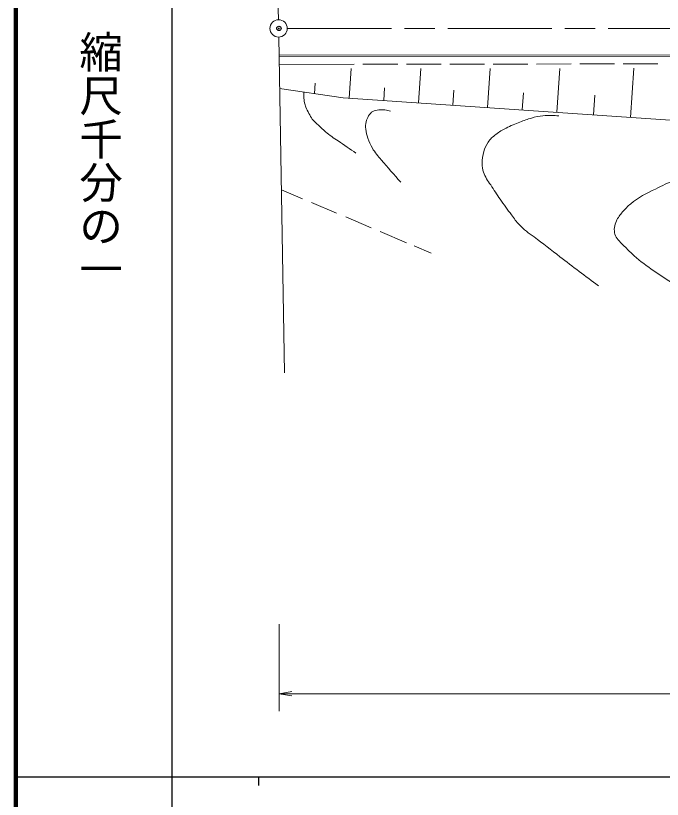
# Model space of a CAD drawing. Units: millimetres, scale not verified. Extents: x 40000 to 680000, y 20000 to 380000.
# Drawn here: x 40000 to 114526, y 202409 to 292693 of the extents above; entities that cross this region are included whole.
import ezdxf
from ezdxf.enums import TextEntityAlignment as Align

# ---------------------------------------------------------------- set-up
doc = ezdxf.new("R2010")
doc.units = ezdxf.units.MM
doc.header["$LTSCALE"] = 1000
doc.header["$PDMODE"] = 32
doc.header["$PDSIZE"] = 500
doc.linetypes.add('CHAIN', pattern=[18.5, 12, -1.5, 3.5, -1.5])
for name, color, linetype, lineweight in [('M-BGD', 7, 'Continuous', 13), ('M-BMK', 2, 'CHAIN', 13), ('M-BMK-SRVR', 3, 'Continuous', 13), ('M-STR-STR3', 7, 'Continuous', 13), ('M-TTL', 2, 'Continuous', 140), ('M-TTL-BAND', 7, 'Continuous', 25)]:
    doc.layers.add(name, color=color, linetype=linetype, lineweight=lineweight)
doc.layers.add('M-OTRS', color=6, linetype='Continuous')
doc.styles.add('@ＭＳ ゴシック', font='')
doc.styles.get('@ＭＳ ゴシック').set_extended_font_data('@MS Gothic')

# ---------------------------------------------------------------- blocks, each defined once
blk = doc.blocks.new('open_arrow')
at = {"color": 0, "linetype": 'Continuous', "lineweight": -2}
blk.add_lwpolyline([(7.5, 1.25), (0, 0), (7.5, -1.25)], dxfattribs=at)

msp = doc.modelspace()

# ---------------------------------------------------------------- linework, layer by layer
at = {"layer": 'M-BGD'}
for p, q in [((122382, 288190), (70366, 288130)), ((122382, 288040), (70366, 287980)), ((85026, 287100), (89026, 287106)), ((90026, 287107), (94026, 287113)), ((95026, 287114), (99026, 287120)), ((100026, 287121), (104026, 287127)), ((105026, 287128), (109026, 287134)), ((110026, 287135), (114026, 287141)), ((70368, 287080), (79026, 287092)), ((78656, 286592), (78424, 283194)), ((80026, 287093), (84026, 287099)), ((86406, 282648), (86676, 286603)), ((94387, 282103), (94695, 286614)), ((102368, 281558), (102715, 286625)), ((110849, 280978), (111235, 286637)), ((74451, 283717), (74533, 284917)), ((70417, 284300), (77753, 283240)), ((82415, 282921), (82515, 284385)), ((90396, 282376), (90514, 284099)), ((98378, 281830), (98513, 283813)), ((106608, 281268), (106762, 283518)), ((77753, 283240), (121004, 280284)), ((70623, 272632), (73041, 271610)), ((74085, 271169), (76977, 269947)), ((78036, 269500), (80980, 268256)), ((82000, 267825), (85054, 266534)), ((85938, 266161), (87892, 265335))]:
    msp.add_line(p, q, dxfattribs=at)
for points, knots in [([(73198, 283898), (73192, 283716), (73186, 283534), (73196, 283354), (73208, 283120), (73247, 282889), (73295, 282658), (73330, 282490), (73369, 282322), (73427, 282162), (73520, 281908), (73659, 281673), (73791, 281434), (73916, 281206), (74034, 280975), (74189, 280772), (74385, 280512), (74640, 280298), (74884, 280076), (75163, 279823), (75428, 279558), (75711, 279315), (76166, 278926), (76668, 278591), (77168, 278256), (77856, 277794), (78538, 277330), (79220, 276866)], [0, 0, 0, 0, 1, 1, 1, 2, 2, 2, 3, 3, 3, 4, 4, 4, 5, 5, 5, 6, 6, 6, 7, 7, 7, 8, 8, 8, 9, 9, 9, 9]), ([(83192, 281698), (82983, 281752), (82774, 281805), (82563, 281831), (82324, 281860), (82082, 281853), (81835, 281831), (81603, 281810), (81367, 281775), (81173, 281665), (80967, 281548), (80809, 281346), (80677, 281136), (80544, 280925), (80436, 280707), (80379, 280474), (80311, 280197), (80314, 279901), (80346, 279613), (80384, 279261), (80466, 278920), (80577, 278587), (80712, 278184), (80889, 277793), (81107, 277428), (81398, 276942), (81764, 276504), (82133, 276071), (82872, 275207), (83628, 274364), (84384, 273522)], [0, 0, 0, 0, 1, 1, 1, 2, 2, 2, 3, 3, 3, 4, 4, 4, 5, 5, 5, 6, 6, 6, 7, 7, 7, 8, 8, 8, 9, 9, 9, 10, 10, 10, 10]), ([(102590, 281136), (102304, 281164), (102017, 281192), (101730, 281202), (101410, 281213), (101088, 281203), (100770, 281169), (100321, 281121), (99878, 281028), (99445, 280904), (98996, 280775), (98557, 280611), (98121, 280441), (97583, 280229), (97048, 280007), (96532, 279745), (96118, 279535), (95715, 279299), (95341, 279017), (95002, 278762), (94686, 278470), (94447, 278123), (94221, 277795), (94064, 277418), (93951, 277031), (93820, 276589), (93746, 276134), (93752, 275674), (93756, 275325), (93807, 274974), (93917, 274648), (94096, 274121), (94430, 273658), (94745, 273191), (95118, 272638), (95465, 272080), (95837, 271536), (96255, 270927), (96704, 270337), (97144, 269738), (97435, 269343), (97722, 268944), (98055, 268590), (98553, 268062), (99154, 267635), (99743, 267200), (100755, 266452), (101734, 265679), (102723, 264916), (104186, 263787), (105672, 262679), (107158, 261572)], [0, 0, 0, 0, 1, 1, 1, 2, 2, 2, 3, 3, 3, 4, 4, 4, 5, 5, 5, 6, 6, 6, 7, 7, 7, 8, 8, 8, 9, 9, 9, 10, 10, 10, 11, 11, 11, 12, 12, 12, 13, 13, 13, 14, 14, 14, 15, 15, 15, 16, 16, 16, 17, 17, 17, 17]), ([(132154, 276034), (130568, 275948), (128981, 275862), (127396, 275744), (125640, 275614), (123886, 275444), (122141, 275206), (121031, 275055), (119925, 274877), (118831, 274627), (117859, 274405), (116898, 274127), (115976, 273758), (115215, 273454), (114482, 273089), (113741, 272724), (112743, 272231), (111732, 271738), (110886, 271027), (110544, 270739), (110228, 270415), (109935, 270076), (109662, 269760), (109408, 269431), (109231, 269041), (109014, 268561), (108914, 267987), (109066, 267510), (109219, 267028), (109630, 266645), (110010, 266270), (110354, 265930), (110672, 265595), (111010, 265276), (111696, 264629), (112463, 264048), (113245, 263496), (114316, 262741), (115415, 262043), (116514, 261345)], [0, 0, 0, 0, 1, 1, 1, 2, 2, 2, 3, 3, 3, 4, 4, 4, 5, 5, 5, 6, 6, 6, 7, 7, 7, 8, 8, 8, 9, 9, 9, 10, 10, 10, 11, 11, 11, 12, 12, 12, 13, 13, 13, 13])]:
    msp.add_open_spline(points, degree=3, knots=knots, dxfattribs=at)
at = {"layer": 'M-BMK'}
msp.add_line((71295, 291224), (169236, 291224), dxfattribs=at)
at = {"layer": 'M-BMK-SRVR'}
for p, q in [((69565, 332570), (70277, 292224)), ((70312, 290224), (70994, 251560))]:
    msp.add_line(p, q, dxfattribs=at)
msp.add_circle((70295, 291224), 1000, dxfattribs=at)
at = {"layer": 'M-OTRS'}
msp.add_point((70335, 291228), dxfattribs=at)
at = {"layer": 'M-STR-STR3'}
for p, q in [((70377, 222578), (70377, 212578)), ((70377, 214578), (270491, 214578))]:
    msp.add_line(p, q, dxfattribs=at)
at = {"layer": 'M-TTL'}
msp.add_line((40000, 380000), (40000, 20000), dxfattribs=at)
at = {"layer": 'M-TTL-BAND'}
for p, q in [((58000, 370000), (58000, 20000)), ((40000, 205000), (579000, 205000)), ((68000, 205000), (68000, 204000))]:
    msp.add_line(p, q, dxfattribs=at)

# ---------------------------------------------------------------- block references
at = {"layer": 'M-STR-STR3', "xscale": 193, "yscale": 193}
msp.add_blockref('open_arrow', (70377, 214578), dxfattribs=at)

# ---------------------------------------------------------------- texts
at = {"layer": 'M-TTL-BAND', "style": '@ＭＳ ゴシック'}
msp.add_text('縮尺千分の一', height=3666, rotation=270, dxfattribs=at).set_placement((49777, 261030), align=Align.MIDDLE_RIGHT)

doc.saveas('drawing.dxf')
